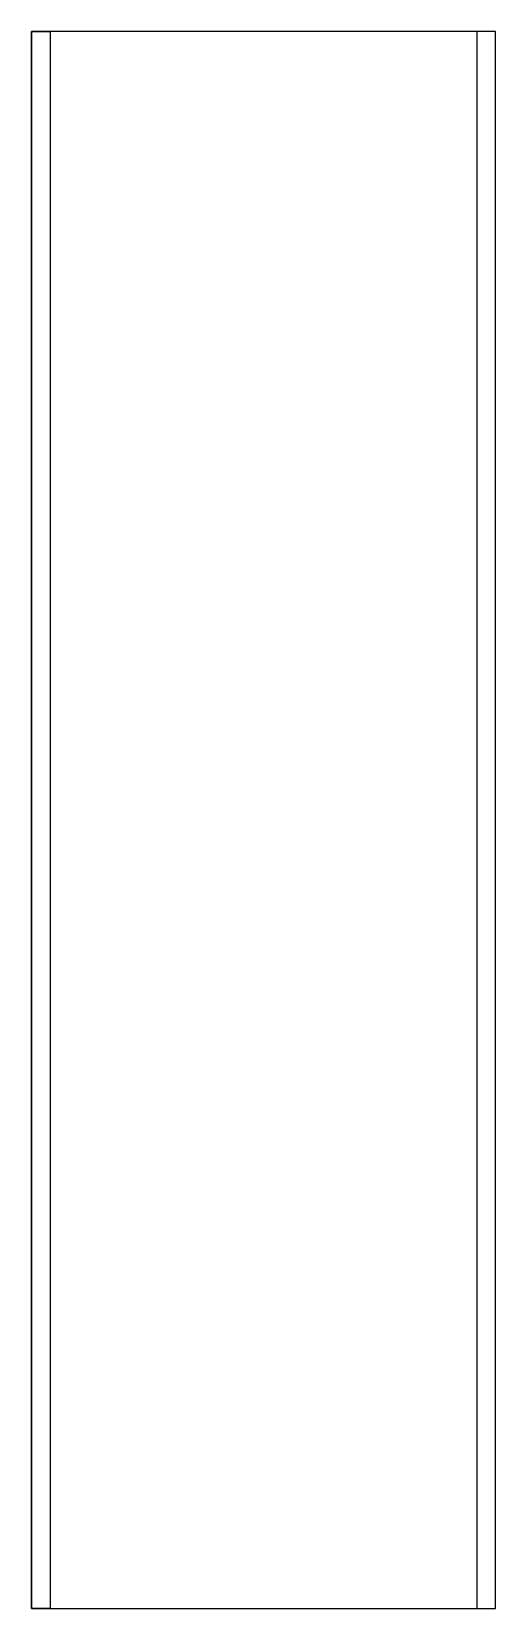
# Model space of a CAD drawing. Header units: millimetres. Extents: x -25 to 25, y -85 to 85.
import ezdxf

# ---------------------------------------------------------------- set-up
doc = ezdxf.new("R2010")
doc.units = ezdxf.units.MM
doc.layers.add('Body', color=7, linetype='CONTINUOUS')

msp = doc.modelspace()

# ---------------------------------------------------------------- linework, layer by layer
at = {"layer": 'Body'}
for p, q in [((25, 85), (-25, 85)), ((-25, 85), (-25, -85)), ((-25, -85, 50), (-25, 85, 50)), ((-25, 85, 50), (-23, 85, 50)), ((-25, 85), (-25, -85)), ((-25, -85, 50), (-25, 85, 50)), ((-25, 85), (-25, 85, 50)), ((25, 85), (-25, 85)), ((-25, 85), (-25, 85, 50)), ((-25, 85, 50), (-23, 85, 50)), ((23, 85, 2), (-23, 85, 2)), ((-23, 85, 2), (-23, -85, 2)), ((-23, 85, 2), (-23, 85, 50)), ((-23, 85, 2), (-23, -85, 2)), ((-23, 85, 50), (-23, -85, 50)), ((-23, 85, 50), (-23, -85, 50)), ((-23, 85, 2), (-23, 85, 50)), ((23, 85, 2), (-23, 85, 2)), ((25, 85, 50), (23, 85, 50)), ((23, 85, 50), (23, -85, 50)), ((23, 85, 2), (23, -85, 2)), ((23, 85, 2), (23, 85, 50)), ((23, 85, 2), (23, -85, 2)), ((23, 85, 50), (23, -85, 50)), ((23, 85, 2), (23, 85, 50)), ((25, 85, 50), (23, 85, 50)), ((25, -85), (25, 85)), ((25, -85), (25, 85)), ((25, 85), (25, 85, 50)), ((25, -85, 50), (25, 85, 50)), ((25, -85, 50), (25, 85, 50)), ((25, 85), (25, 85, 50)), ((-25, -85), (25, -85)), ((-23, -85, 50), (-25, -85, 50)), ((-25, -85), (-25, -85, 50)), ((-25, -85), (-25, -85, 50)), ((-25, -85), (25, -85)), ((-23, -85, 50), (-25, -85, 50)), ((-23, -85, 2), (23, -85, 2)), ((-23, -85, 2), (-23, -85, 50)), ((-23, -85, 2), (23, -85, 2)), ((-23, -85, 2), (-23, -85, 50)), ((23, -85, 50), (25, -85, 50)), ((23, -85, 2), (23, -85, 50)), ((23, -85, 50), (25, -85, 50)), ((23, -85, 2), (23, -85, 50)), ((25, -85), (25, -85, 50)), ((25, -85), (25, -85, 50))]:
    msp.add_line(p, q, dxfattribs=at)

doc.saveas('drawing.dxf')
